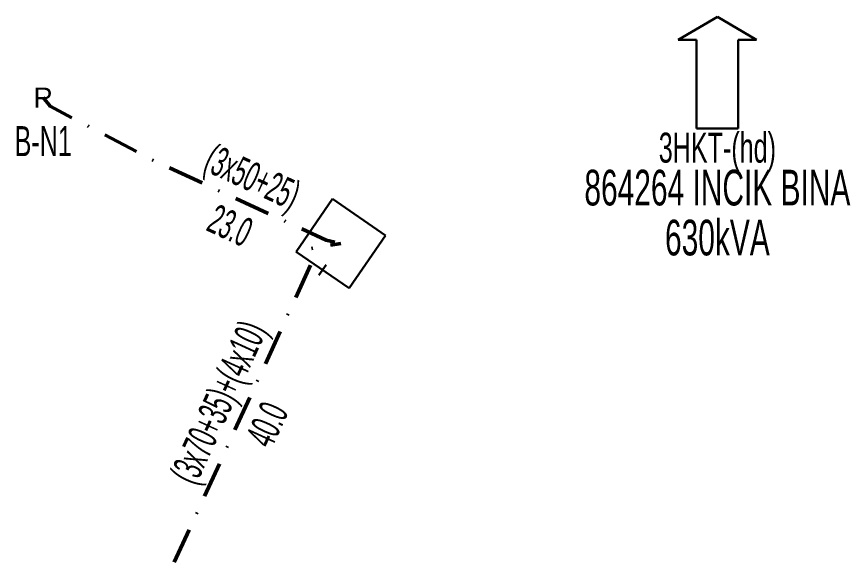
# Model space of a CAD drawing. Header units: millimetres. Extents: x 572025 to 573602, y 4087957 to 4089432.
# Drawn here: x 573543.8 to 573602.2, y 4088023.8 to 4088062 of the extents above; entities that cross this region are included whole.
import ezdxf
from ezdxf.enums import TextEntityAlignment as Align

# ---------------------------------------------------------------- set-up
doc = ezdxf.new("R2010")
doc.units = ezdxf.units.MM
doc.linetypes.add('DASHDOT', pattern=[5, 2.5, -1.25, 0, -1.25])
doc.layers.add('GER_DUS_NOD_ISIM', color=5, linetype='Continuous')
for name, color, linetype, lineweight in [('HAT_AG_YERALTI_MEVCUT', 126, 'DASHDOT', 50), ('NODE_AG_MEVCUT', 5, 'Continuous', 25), ('TRAFO_MEVCUT', 5, 'Continuous', 30)]:
    doc.layers.add(name, color=color, linetype=linetype, lineweight=lineweight)
doc.styles.add('Direk', font='B_CAD')
doc.styles.get("Standard").update_dxf_attribs({"font": 'Arial'})

# ---------------------------------------------------------------- blocks, each defined once
blk = doc.blocks.new('MEV_BINA_KARE')
at = {"layer": 'TRAFO_MEVCUT', "linetype": 'Continuous'}
for p, q in [((0, 1.8), (0, 2.7)), ((-2.25, -2.25), (-2.25, 2.25)), ((-2.25, 2.25), (2.25, 2.25)), ((2.25, 2.25), (2.25, -2.25)), ((2.25, -2.25), (-2.25, -2.25))]:
    blk.add_line(p, q, dxfattribs=at)
blk = doc.blocks.new('MEV_KULE')
at = {"layer": 'TRAFO_MEVCUT', "linetype": 'Continuous'}
for p, q in [((0, 4.726056), (-2.7455, 3.111056)), ((0, 4.726056), (2.7455, 3.111056)), ((-1.4535, 3.111056), (-2.7455, 3.111056)), ((-1.4535, -3.111056), (-1.4535, 3.111056)), ((1.4535, 3.111056), (2.7455, 3.111056)), ((1.4535, 3.111056), (1.4535, -3.111056)), ((-1.4535, -3.111056), (1.4535, -3.111056))]:
    blk.add_line(p, q, dxfattribs=at)

msp = doc.modelspace()

# ---------------------------------------------------------------- linework, layer by layer
at = {"layer": 'HAT_AG_YERALTI_MEVCUT', "flags": 128}
for points in [[(573545.620252, 4088056.329999), (573546.09584, 4088055.725915), (573553.564516, 4088051.818253), (573565.440929, 4088046.340022), (573566.465, 4088046.104)], [(573554.802, 4088023.771), (573564.375, 4088044.646), (573564.328, 4088045.74), (573566.465, 4088046.104)]]:
    msp.add_lwpolyline(points, dxfattribs=at)

# ---------------------------------------------------------------- block references
at = {"layer": 'TRAFO_MEVCUT', "linetype": 'ByBlock'}
msp.add_blockref('MEV_KULE', (573592.845988, 4088057.274071), dxfattribs=at)
at = {"layer": 'TRAFO_MEVCUT', "linetype": 'ByBlock', "rotation": 145.435667}
msp.add_blockref('MEV_BINA_KARE', (573566.465, 4088046.104), dxfattribs=at)

# ---------------------------------------------------------------- texts
at = {"layer": 'GER_DUS_NOD_ISIM', "width": 0.6}
msp.add_text('B-N1', height=2.1, dxfattribs=at).set_placement((573545.620252, 4088054.329999), align=Align.TOP_CENTER)
at = {"layer": 'HAT_AG_YERALTI_MEVCUT', "lineweight": 30, "width": 0.53}
for s, rotation, p in [('(3x50+25)', 335.237547, (573559.858751, 4088049.850982)), ('(3x70+35)+(4x10)', 65.364434, (573558.815869, 4088034.562818))]:
    msp.add_text(s, height=2.05, rotation=rotation, dxfattribs=at).set_placement(p, align=Align.CENTER)
for s, rotation, p in [('23.0', 335.237547, (573559.146694, 4088048.307293)), ('40.0', 65.364434, (573560.361131, 4088033.854182))]:
    msp.add_text(s, height=2.05, rotation=rotation, dxfattribs=at).set_placement(p, align=Align.TOP_CENTER)
at = {"layer": 'NODE_AG_MEVCUT', "style": 'Direk'}
msp.add_text('R', height=1.4, dxfattribs=at).set_placement((573545.620252, 4088056.329999), align=Align.MIDDLE_CENTER)
at = {"layer": 'TRAFO_MEVCUT', "linetype": 'ByBlock', "width": 0.6}
for s, height, p in [('3HKT-(hd)', 2.1, (573592.845988, 4088051.774071)), ('864264 INCIK BINA', 2.5, (573592.845988, 4088048.774071)), ('630kVA', 2.5, (573592.845988, 4088045.274071))]:
    msp.add_text(s, height=height, dxfattribs=at).set_placement(p, align=Align.CENTER)

doc.saveas('drawing.dxf')
